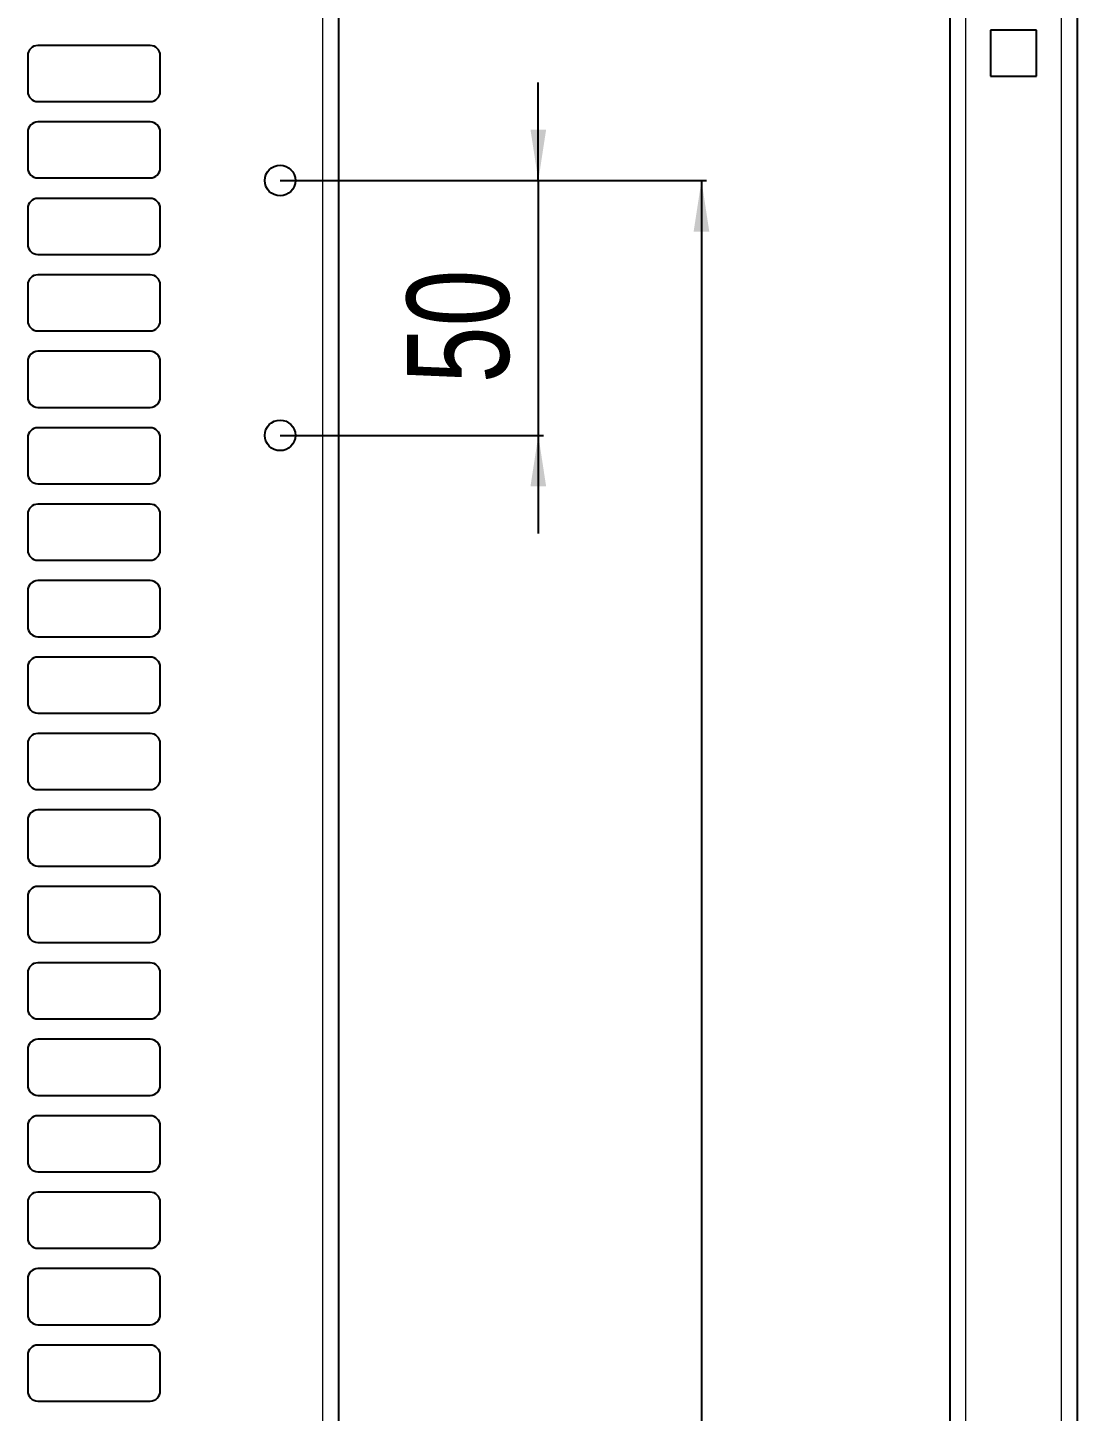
# Model space of a CAD drawing. Header units: millimetres. Extents: x -592 to 811, y -14 to 1990.
# Drawn here: x -61.4 to 144.4, y 1500.8 to 1772.3 of the extents above; entities that cross this region are included whole.
import ezdxf

# ---------------------------------------------------------------- set-up
doc = ezdxf.new("R2010")
doc.units = ezdxf.units.MM
doc.layers.add('FORMAT', color=7, linetype='Continuous')
doc.styles.add('SLDTEXTSTYLE0', font='TXT', dxfattribs={"width": 0.75})
doc.dimstyles.new('SLDDIMSTYLE0', dxfattribs={"dimtxt": 20, "dimasz": 10, "dimexe": 0, "dimexo": 0.0625, "dimgap": 5, "dimtad": 2, "dimdec": 1, "dimrnd": 1e-09, "dimzin": 12, "dimdsep": 46, "dimtxsty": 'SLDTEXTSTYLE0', "dimsah": 1, "dimcen": 0.09, "dimadec": 0, "dimazin": 3, "dimtfac": 1, "dimtofl": 0, "dimtmove": 0, "dimatfit": 3, "dimfxl": 0, "dimfrac": 2, "dimtolj": 1, "dimtzin": 12, "dimarcsym": 0})
doc.dimstyles.new('SLDDIMSTYLE1', dxfattribs={"dimtxt": 20, "dimasz": 10, "dimexe": 0, "dimexo": 0.0625, "dimgap": 5, "dimtad": 2, "dimdec": 1, "dimrnd": 1e-09, "dimzin": 12, "dimdsep": 46, "dimtxsty": 'SLDTEXTSTYLE0', "dimsah": 1, "dimcen": 0.09, "dimadec": 0, "dimazin": 3, "dimtfac": 1, "dimtmove": 0, "dimatfit": 0, "dimfxl": 0, "dimfrac": 2, "dimtolj": 1, "dimtzin": 12, "dimarcsym": 0})

# ---------------------------------------------------------------- blocks, each defined once
blk = doc.blocks.new('_D_2')
at = {"layer": 'FORMAT'}
for p, q in [((-11.91, 1742.34), (71.73, 1742.34)), ((70.73, 1742.34), (70.73, 242.34)), ((-11.91, 242.34), (71.73, 242.34))]:
    blk.add_line(p, q, dxfattribs=at)
for points in [[(70.73, 1742.34), (69.19, 1732.34), (72.26, 1732.34)], [(70.73, 242.34), (72.26, 252.34), (69.19, 252.34)]]:
    blk.add_solid(points, dxfattribs=at)
at = {"layer": 'FORMAT', "insert": (44.94, 962.78), "char_height": 20, "attachment_point": 1, "rotation": 90, "style": 'SLDTEXTSTYLE0'}
blk.add_mtext('1500', dxfattribs=at)
blk = doc.blocks.new('_D_3')
at = {"layer": 'FORMAT'}
for p, q in [((38.73, 1742.34), (38.73, 1761.57)), ((-11.91, 1742.34), (39.73, 1742.34)), ((38.73, 1742.34), (38.73, 1692.34)), ((-11.91, 1692.34), (39.73, 1692.34)), ((38.73, 1692.34), (38.73, 1673.11))]:
    blk.add_line(p, q, dxfattribs=at)
for points in [[(38.73, 1742.34), (40.26, 1752.34), (37.19, 1752.34)], [(38.73, 1692.34), (37.19, 1682.34), (40.26, 1682.34)]]:
    blk.add_solid(points, dxfattribs=at)
at = {"layer": 'FORMAT', "insert": (12.94, 1702.56), "char_height": 20, "attachment_point": 1, "rotation": 90, "style": 'SLDTEXTSTYLE0'}
blk.add_mtext('50', dxfattribs=at)

msp = doc.modelspace()

# ---------------------------------------------------------------- linework, layer by layer
at = {"color": 8, "linetype": 'Continuous', "lineweight": 18}
for p, q in [((-3.52, 150.84), (-3.52, 1833.84)), ((122.54, 1833.84), (122.54, 174.46)), ((141.34, 159.31), (141.34, 1833.84))]:
    msp.add_line(p, q, dxfattribs=at)
at = {"color": 7, "linetype": 'Continuous', "lineweight": 25}
for p, q in [((-0.42, 150.84), (-0.42, 1833.84)), ((144.44, 1833.84), (144.44, 162.21)), ((119.44, 1804.64), (119.44, 169.84)), ((136.44, 1771.84), (127.44, 1771.84)), ((127.44, 1771.84), (127.44, 1762.84)), ((136.44, 1762.84), (136.44, 1771.84)), ((-37.42, 1768.84), (-59.42, 1768.84)), ((-61.42, 1766.84), (-61.42, 1759.84)), ((-35.42, 1759.84), (-35.42, 1766.84)), ((127.44, 1762.84), (136.44, 1762.84)), ((-59.42, 1757.84), (-37.42, 1757.84)), ((-61.42, 1751.84), (-61.42, 1744.84)), ((-37.42, 1753.84), (-59.42, 1753.84)), ((-35.42, 1744.84), (-35.42, 1751.84)), ((-59.42, 1742.84), (-37.42, 1742.84)), ((-37.42, 1738.84), (-59.42, 1738.84)), ((-61.42, 1736.84), (-61.42, 1729.84)), ((-35.42, 1729.84), (-35.42, 1736.84)), ((-59.42, 1727.84), (-37.42, 1727.84)), ((-61.42, 1721.84), (-61.42, 1714.84)), ((-37.42, 1723.84), (-59.42, 1723.84)), ((-35.42, 1714.84), (-35.42, 1721.84)), ((-59.42, 1712.84), (-37.42, 1712.84)), ((-37.42, 1708.84), (-59.42, 1708.84)), ((-61.42, 1706.84), (-61.42, 1699.84)), ((-35.42, 1699.84), (-35.42, 1706.84)), ((-59.42, 1697.84), (-37.42, 1697.84)), ((-61.42, 1691.84), (-61.42, 1684.84)), ((-37.42, 1693.84), (-59.42, 1693.84)), ((-35.42, 1684.84), (-35.42, 1691.84)), ((-59.42, 1682.84), (-37.42, 1682.84)), ((-37.42, 1678.84), (-59.42, 1678.84)), ((-61.42, 1676.84), (-61.42, 1669.84)), ((-35.42, 1669.84), (-35.42, 1676.84)), ((-59.42, 1667.84), (-37.42, 1667.84)), ((-61.42, 1661.84), (-61.42, 1654.84)), ((-37.42, 1663.84), (-59.42, 1663.84)), ((-35.42, 1654.84), (-35.42, 1661.84)), ((-59.42, 1652.84), (-37.42, 1652.84)), ((-37.42, 1648.84), (-59.42, 1648.84)), ((-61.42, 1646.84), (-61.42, 1639.84)), ((-35.42, 1639.84), (-35.42, 1646.84)), ((-59.42, 1637.84), (-37.42, 1637.84)), ((-61.42, 1631.84), (-61.42, 1624.84)), ((-37.42, 1633.84), (-59.42, 1633.84)), ((-35.42, 1624.84), (-35.42, 1631.84)), ((-59.42, 1622.84), (-37.42, 1622.84)), ((-37.42, 1618.84), (-59.42, 1618.84)), ((-61.42, 1616.84), (-61.42, 1609.84)), ((-35.42, 1609.84), (-35.42, 1616.84)), ((-59.42, 1607.84), (-37.42, 1607.84)), ((-37.42, 1603.84), (-59.42, 1603.84)), ((-61.42, 1601.84), (-61.42, 1594.84)), ((-35.42, 1594.84), (-35.42, 1601.84)), ((-59.42, 1592.84), (-37.42, 1592.84)), ((-37.42, 1588.84), (-59.42, 1588.84)), ((-61.42, 1586.84), (-61.42, 1579.84)), ((-35.42, 1579.84), (-35.42, 1586.84)), ((-59.42, 1577.84), (-37.42, 1577.84)), ((-37.42, 1573.84), (-59.42, 1573.84)), ((-61.42, 1571.84), (-61.42, 1564.84)), ((-35.42, 1564.84), (-35.42, 1571.84)), ((-59.42, 1562.84), (-37.42, 1562.84)), ((-37.42, 1558.84), (-59.42, 1558.84)), ((-61.42, 1556.84), (-61.42, 1549.84)), ((-35.42, 1549.84), (-35.42, 1556.84)), ((-59.42, 1547.84), (-37.42, 1547.84)), ((-37.42, 1543.84), (-59.42, 1543.84)), ((-61.42, 1541.84), (-61.42, 1534.84)), ((-35.42, 1534.84), (-35.42, 1541.84)), ((-59.42, 1532.84), (-37.42, 1532.84)), ((-37.42, 1528.84), (-59.42, 1528.84)), ((-61.42, 1526.84), (-61.42, 1519.84)), ((-35.42, 1519.84), (-35.42, 1526.84)), ((-59.42, 1517.84), (-37.42, 1517.84)), ((-37.42, 1513.84), (-59.42, 1513.84)), ((-61.42, 1511.84), (-61.42, 1504.84)), ((-35.42, 1504.84), (-35.42, 1511.84)), ((-59.42, 1502.84), (-37.42, 1502.84))]:
    msp.add_line(p, q, dxfattribs=at)
for centre in [(-11.92, 1742.34), (-11.92, 1692.34)]:
    msp.add_circle(centre, 3, dxfattribs=at)
for centre, start, end in [((-59.42, 1766.84), 90, 180), ((-37.42, 1766.84), 0, 90), ((-59.42, 1759.84), 180, 270), ((-37.42, 1759.84), 270, 0), ((-59.42, 1751.84), 90, 180), ((-37.42, 1751.84), 0, 90), ((-59.42, 1744.84), 180, 270), ((-37.42, 1744.84), 270, 0), ((-59.42, 1736.84), 90, 180), ((-37.42, 1736.84), 0, 90), ((-59.42, 1729.84), 180, 270), ((-37.42, 1729.84), 270, 0), ((-59.42, 1721.84), 90, 180), ((-37.42, 1721.84), 0, 90), ((-59.42, 1714.84), 180, 270), ((-37.42, 1714.84), 270, 0), ((-59.42, 1706.84), 90, 180), ((-37.42, 1706.84), 0, 90), ((-59.42, 1699.84), 180, 270), ((-37.42, 1699.84), 270, 0), ((-59.42, 1691.84), 90, 180), ((-37.42, 1691.84), 0, 90), ((-59.42, 1684.84), 180, 270), ((-37.42, 1684.84), 270, 0), ((-59.42, 1676.84), 90, 180), ((-37.42, 1676.84), 0, 90), ((-59.42, 1669.84), 180, 270), ((-37.42, 1669.84), 270, 0), ((-59.42, 1661.84), 90, 180), ((-37.42, 1661.84), 0, 90), ((-59.42, 1654.84), 180, 270), ((-37.42, 1654.84), 270, 0), ((-59.42, 1646.84), 90, 180), ((-37.42, 1646.84), 0, 90), ((-59.42, 1639.84), 180, 270), ((-37.42, 1639.84), 270, 0), ((-59.42, 1631.84), 90, 180), ((-37.42, 1631.84), 0, 90), ((-59.42, 1624.84), 180, 270), ((-37.42, 1624.84), 270, 0), ((-59.42, 1616.84), 90, 180), ((-37.42, 1616.84), 0, 90), ((-59.42, 1609.84), 180, 270), ((-37.42, 1609.84), 270, 0), ((-59.42, 1601.84), 90, 180), ((-37.42, 1601.84), 0, 90), ((-59.42, 1594.84), 180, 270), ((-37.42, 1594.84), 270, 0), ((-59.42, 1586.84), 90, 180), ((-37.42, 1586.84), 0, 90), ((-59.42, 1579.84), 180, 270), ((-37.42, 1579.84), 270, 0), ((-59.42, 1571.84), 90, 180), ((-37.42, 1571.84), 0, 90), ((-59.42, 1564.84), 180, 270), ((-37.42, 1564.84), 270, 0), ((-59.42, 1556.84), 90, 180), ((-37.42, 1556.84), 0, 90), ((-59.42, 1549.84), 180, 270), ((-37.42, 1549.84), 270, 0), ((-59.42, 1541.84), 90, 180), ((-37.42, 1541.84), 0, 90), ((-59.42, 1534.84), 180, 270), ((-37.42, 1534.84), 270, 0), ((-59.42, 1526.84), 90, 180), ((-37.42, 1526.84), 0, 90), ((-59.42, 1519.84), 180, 270), ((-37.42, 1519.84), 270, 0), ((-59.42, 1511.84), 90, 180), ((-37.42, 1511.84), 0, 90), ((-59.42, 1504.84), 180, 270), ((-37.42, 1504.84), 270, 0)]:
    msp.add_arc(centre, 2, start, end, dxfattribs=at)

# ---------------------------------------------------------------- dimensions: what is measured, and where the dimension line sits
at = {"layer": 'FORMAT'}
for base, p2, dimstyle, picture, middle in [((38.73, 1692.34), (-11.92, 1692.34), 'SLDDIMSTYLE1', '_D_3', (38.73, 1717.34)), ((70.73, 242.34), (-11.92, 242.34), 'SLDDIMSTYLE0', '_D_2', (70.73, 992.34))]:
    dim = msp.add_linear_dim(base=base, p1=(-11.92, 1742.34), p2=p2, angle=90, dimstyle=dimstyle, dxfattribs=at)
    dim.commit()
    dim.dimension.update_dxf_attribs({"geometry": picture, "text_midpoint": middle, "dimtype": 160})

doc.saveas('drawing.dxf')
